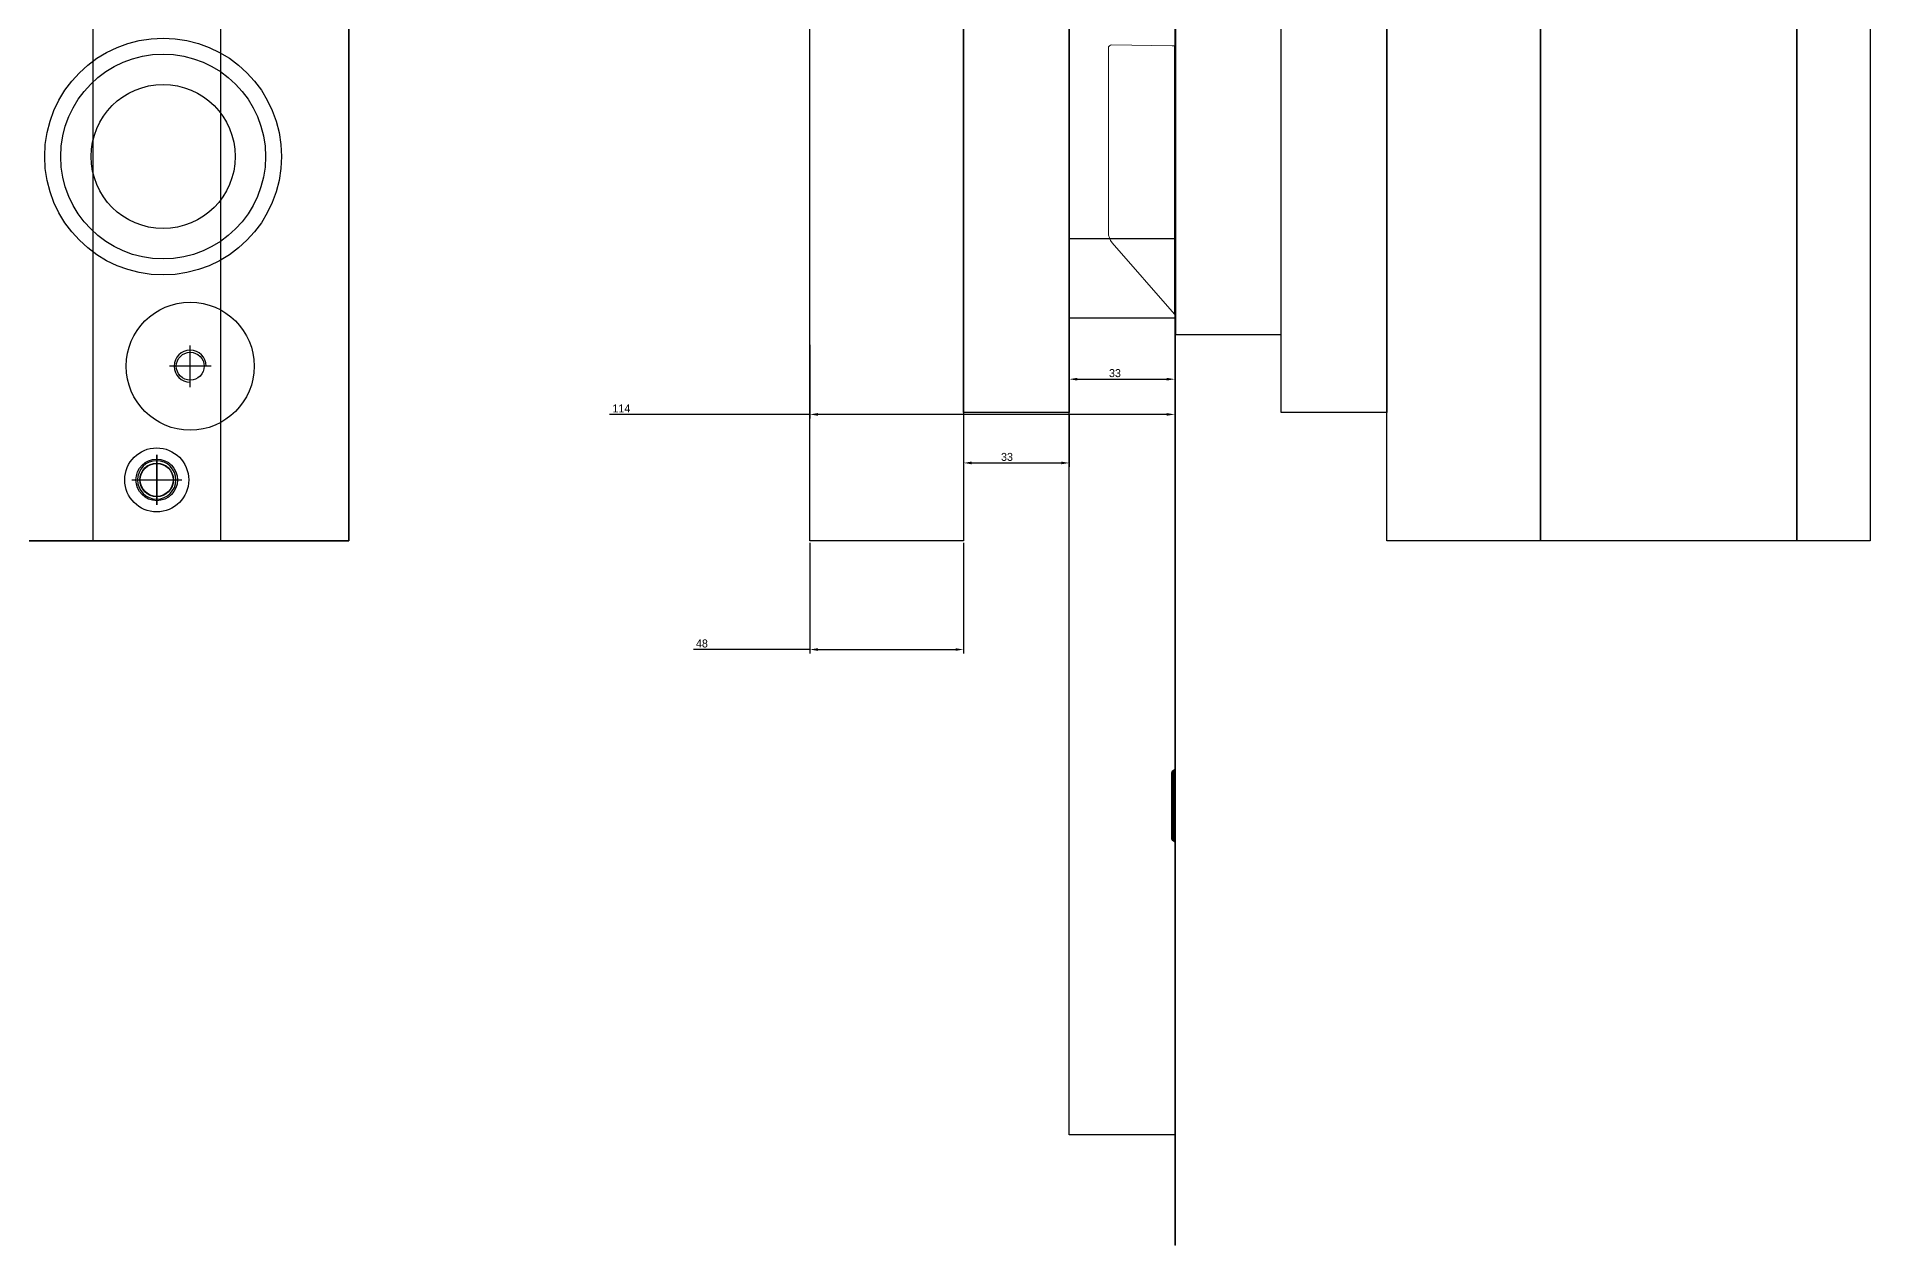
# Model space of a CAD drawing. Header units: millimetres. Extents: x 7017 to 8664, y 4331 to 5546.
# Drawn here: x 8091 to 8664, y 4759 to 5137 of the extents above; entities that cross this region are included whole.
import ezdxf

# ---------------------------------------------------------------- set-up
doc = ezdxf.new("R2010")
doc.units = ezdxf.units.MM
doc.linetypes.add('CENTER', pattern=[0])
doc.linetypes.add('DASHED', pattern=[0])
doc.layers.add('01', color=7, linetype='Continuous', lineweight=25)
for name, color, linetype in [('B1', 8, 'Continuous'), ('B1_O', 8, 'Continuous'), ('B2', 8, 'Continuous'), ('B2_O', 8, 'Continuous'), ('DIE_P', 2, 'Continuous'), ('LB', 9, 'Continuous'), ('LP', 8, 'Continuous'), ('LP_O', 3, 'Continuous'), ('MATER', 5, 'Continuous'), ('PH', 71, 'Continuous'), ('PS', 13, 'Continuous'), ('PS2', 7, 'Continuous'), ('PS2_P', 2, 'Continuous'), ('UP', 12, 'Continuous'), ('UP_O', 5, 'Continuous')]:
    doc.layers.add(name, color=color, linetype=linetype)
doc.styles.get("Standard").update_dxf_attribs({"font": 'c2.shx', "bigfont": 'ctxt.shx'})
doc.dimstyles.new('Annotative', dxfattribs={"dimscale": 0, "dimtxt": 2.5, "dimasz": 2.5, "dimexe": 1.25, "dimexo": 0.625, "dimtad": 1, "dimtxsty": 'Standard', "dimcen": 2.5, "dimazin": 3, "dimtfac": 1, "dimtmove": 0, "dimatfit": 3})

# ---------------------------------------------------------------- blocks, each defined once
blk = doc.blocks.new('*D347')
at = {"layer": 'Defpoints', "color": 0}
for p in [(8332.78, 4979.19), (8380.78, 4979.19), (8380.78, 4945.2)]:
    blk.add_point(p, dxfattribs=at)
at = {"layer": 'MATER', "color": 0, "linetype": 'Continuous', "lineweight": -2}
for p, q in [((8332.78, 4978.56), (8332.78, 4943.95)), ((8380.78, 4978.56), (8380.78, 4943.95)), ((8332.78, 4945.2), (8296.41, 4945.2)), ((8335.28, 4945.2), (8378.28, 4945.2))]:
    blk.add_line(p, q, dxfattribs=at)
at = {"layer": 'MATER', "color": 0}
for points in [[(8335.28, 4945.62), (8335.28, 4944.78), (8332.78, 4945.2)], [(8378.28, 4944.78), (8378.28, 4945.62), (8380.78, 4945.2)]]:
    blk.add_solid(points, dxfattribs=at)
at = {"layer": 'MATER', "color": 0, "insert": (8299.06, 4947.07), "char_height": 2.5, "attachment_point": 5}
blk.add_mtext('48', dxfattribs=at)
blk = doc.blocks.new('*D348')
at = {"layer": 'Defpoints', "color": 0}
for p in [(8380.78, 5019.19), (8413.78, 5019.19), (8413.78, 5003.48)]:
    blk.add_point(p, dxfattribs=at)
at = {"layer": 'MATER', "color": 0, "linetype": 'Continuous', "lineweight": -2}
for p, q in [((8380.78, 5018.56), (8380.78, 5002.23)), ((8413.78, 5018.56), (8413.78, 5002.23)), ((8383.28, 5003.48), (8411.28, 5003.48))]:
    blk.add_line(p, q, dxfattribs=at)
at = {"layer": 'MATER', "color": 0}
for points in [[(8383.28, 5003.9), (8383.28, 5003.06), (8380.78, 5003.48)], [(8411.28, 5003.06), (8411.28, 5003.9), (8413.78, 5003.48)]]:
    blk.add_solid(points, dxfattribs=at)
at = {"layer": 'MATER', "color": 0, "insert": (8394.35, 5005.35), "char_height": 2.5, "attachment_point": 5}
blk.add_mtext('33', dxfattribs=at)
blk = doc.blocks.new('*D349')
at = {"layer": 'Defpoints', "color": 0}
for p in [(8413.78, 5048.74), (8446.78, 5048.74), (8446.78, 5029.64)]:
    blk.add_point(p, dxfattribs=at)
at = {"layer": 'MATER', "color": 0, "linetype": 'Continuous', "lineweight": -2}
for p, q in [((8413.78, 5048.11), (8413.78, 5028.39)), ((8446.78, 5048.11), (8446.78, 5028.39)), ((8416.28, 5029.64), (8444.28, 5029.64))]:
    blk.add_line(p, q, dxfattribs=at)
at = {"layer": 'MATER', "color": 0}
for points in [[(8416.28, 5030.06), (8416.28, 5029.23), (8413.78, 5029.64)], [(8444.28, 5029.23), (8444.28, 5030.06), (8446.78, 5029.64)]]:
    blk.add_solid(points, dxfattribs=at)
at = {"layer": 'MATER', "color": 0, "insert": (8428.08, 5031.52), "char_height": 2.5, "attachment_point": 5}
blk.add_mtext('33', dxfattribs=at)
blk = doc.blocks.new('*D350')
at = {"layer": 'Defpoints', "color": 0}
for p in [(8332.78, 5040.96), (8446.78, 5040.96), (8332.78, 5018.63)]:
    blk.add_point(p, dxfattribs=at)
at = {"layer": 'PS', "color": 0, "linetype": 'CENTER', "lineweight": -2}
for p, q in [((8332.78, 5040.33), (8332.78, 5017.38)), ((8446.78, 5040.33), (8446.78, 5017.38)), ((8332.78, 5018.63), (8270.18, 5018.63)), ((8444.28, 5018.63), (8335.28, 5018.63))]:
    blk.add_line(p, q, dxfattribs=at)
at = {"layer": 'PS', "color": 0}
for points in [[(8335.28, 5019.05), (8335.28, 5018.22), (8332.78, 5018.63)], [(8444.28, 5018.22), (8444.28, 5019.05), (8446.78, 5018.63)]]:
    blk.add_solid(points, dxfattribs=at)
at = {"layer": 'PS', "color": 0, "insert": (8273.9, 5020.51), "char_height": 2.5, "attachment_point": 5}
blk.add_mtext('114', dxfattribs=at)

msp = doc.modelspace()

# ---------------------------------------------------------------- linework, layer by layer
at = {"layer": '01'}
msp.add_lwpolyline([(7138.76, 5539.188), (8188.76, 5539.188), (8188.76, 4979.188), (7138.76, 4979.188)], close=True, dxfattribs=at)
at = {"layer": 'B1'}
for points in [[(7138.76, 5539.188), (7138.76, 4979.188), (8188.76, 4979.188), (8188.76, 5539.188)], [(8641.028, 5539.188), (8664.028, 5539.188), (8664.028, 4979.188), (8641.028, 4979.188)]]:
    msp.add_lwpolyline(points, close=True, dxfattribs=at)
at = {"layer": 'B1_O', "color": 40, "linetype": 'DASHED', "ltscale": 3}
msp.add_circle((8128.76, 4998.188), 10, dxfattribs=at)
at = {"layer": 'B1_O', "color": 40}
msp.add_circle((8128.76, 4998.188), 6.5, dxfattribs=at)
at = {"layer": 'B2', "color": 4, "linetype": 'CENTER'}
for p, q in [((8128.76, 4990.388), (8128.76, 5005.988)), ((8120.96, 4998.188), (8136.56, 4998.188))]:
    msp.add_line(p, q, dxfattribs=at)
at = {"layer": 'B2', "ltscale": 10}
msp.add_lwpolyline([(8148.76, 5539.188), (8108.76, 5539.188), (8108.76, 4979.188), (8148.76, 4979.188)], close=True, dxfattribs=at)
at = {"layer": 'B2'}
msp.add_lwpolyline([(8561.028, 5539.188), (8641.028, 5539.188), (8641.028, 4979.188), (8561.028, 4979.188)], close=True, dxfattribs=at)
at = {"layer": 'B2', "color": 4}
msp.add_circle((8128.76, 4998.188), 5.25, dxfattribs=at)
msp.add_arc((8128.76, 4998.188), 6, 270, 180, dxfattribs=at)
at = {"layer": 'B2_O', "color": 4, "linetype": 'CENTER'}
for p, q in [((8128.76, 5005.988), (8128.76, 4990.388)), ((8120.96, 4998.188), (8136.56, 4998.188))]:
    msp.add_line(p, q, dxfattribs=at)
at = {"layer": 'B2_O', "color": 3, "linetype": 'Continuous'}
msp.add_circle((8130.76, 5099.188), 32, dxfattribs=at)
at = {"layer": 'B2_O', "color": 40, "linetype": 'DASHED', "ltscale": 1.5}
msp.add_circle((8128.76, 4998.188), 5.15, dxfattribs=at)
msp.add_arc((8128.76, 4998.188), 6, 180, 90, dxfattribs=at)
at = {"layer": 'DIE_P'}
msp.add_circle((8139.215, 5033.7), 20, dxfattribs=at)
at = {"layer": 'LB'}
msp.add_lwpolyline([(8480.028, 5499.188), (8513.028, 5499.188), (8513.028, 5019.188), (8480.028, 5019.188)], close=True, dxfattribs=at)
at = {"layer": 'LP', "color": 4, "linetype": 'CENTER'}
for p, q in [((8139.215, 5027.2), (8139.215, 5040.2)), ((8145.715, 5033.7), (8132.715, 5033.7))]:
    msp.add_line(p, q, dxfattribs=at)
at = {"layer": 'LP'}
for points in [[(7138.76, 5539.188), (7138.76, 4979.188), (8188.76, 4979.188), (8188.76, 5539.188)], [(8513.028, 5539.188), (8561.028, 5539.188), (8561.028, 4979.188), (8513.028, 4979.188)]]:
    msp.add_lwpolyline(points, close=True, dxfattribs=at)
msp.add_circle((8139.215, 5033.7), 4.35, dxfattribs=at)
msp.add_arc((8139.215, 5033.7), 5, 0, 270, dxfattribs=at)
at = {"layer": 'LP_O', "linetype": 'Continuous'}
msp.add_circle((8130.76, 5099.188), 37, dxfattribs=at)
at = {"layer": 'LP_O', "color": 40, "ltscale": 3}
msp.add_circle((8128.76, 4998.188), 10, dxfattribs=at)
at = {"layer": 'LP_O', "color": 40}
msp.add_circle((8128.76, 4998.188), 6.5, dxfattribs=at)
at = {"layer": 'MATER', "color": 92, "linetype": 'Continuous', "lineweight": 13}
for p, q in [((8426.028, 5133.061), (8426.028, 5075.56)), ((8445.9, 5133.731), (8427.045, 5134.06)), ((8445.9, 5133.723), (8445.9, 5133.731)), ((8446.678, 5133.723), (8445.9, 5133.723)), ((8446.678, 5133.723), (8447.028, 5133.723)), ((8447.028, 5133.723), (8447.028, 5049.533)), ((8446.678, 5049.936), (8427.254, 5072.28)), ((8447.028, 5049.533), (8446.678, 5049.936))]:
    msp.add_line(p, q, dxfattribs=at)
at = {"layer": 'MATER', "color": 155, "linetype": 'DASHED', "lineweight": 13}
for p, q in [((8446.678, 5049.936), (8446.678, 5133.723)), ((8446.678, 5133.723), (8446.678, 5049.936)), ((8446.678, 5133.723), (8446.678, 5049.936)), ((8446.778, 5133.723), (8446.778, 5049.82)), ((8447.028, 5133.723), (8447.028, 5049.533)), ((8447.028, 5047.82), (8446.778, 5047.82)), ((8446.778, 5045.82), (8447.028, 5045.82)), ((8445.778, 4905.422), (8446.378, 4905.422)), ((8446.028, 4905.422), (8446.428, 4905.422)), ((8446.028, 4905.422), (8446.428, 4905.422)), ((8446.378, 4905.422), (8446.378, 4907.528)), ((8446.378, 4887.422), (8446.378, 4905.422)), ((8446.778, 4905.422), (8446.378, 4905.422)), ((8446.428, 4907.282), (8446.428, 4905.422)), ((8446.428, 4905.422), (8446.428, 4907.282)), ((8447.028, 4905.422), (8446.428, 4905.422)), ((8446.428, 4905.422), (8446.428, 4887.422)), ((8446.428, 4887.422), (8446.428, 4905.422)), ((8447.028, 4905.422), (8446.428, 4905.422)), ((8445.778, 4887.422), (8446.378, 4887.422)), ((8446.428, 4887.422), (8446.028, 4887.422)), ((8446.028, 4887.422), (8446.428, 4887.422)), ((8446.378, 4885.316), (8446.378, 4887.422)), ((8446.778, 4887.422), (8446.378, 4887.422)), ((8446.428, 4887.422), (8446.428, 4885.561)), ((8446.428, 4887.422), (8447.028, 4887.422)), ((8447.028, 4887.422), (8446.428, 4887.422)), ((8446.428, 4885.561), (8446.428, 4887.422)), ((8447.028, 4772.1), (8446.778, 4772.1)), ((8446.778, 4771.1), (8447.028, 4771.1)), ((8447.028, 4762.1), (8446.778, 4762.1)), ((8447.028, 4760.1), (8446.778, 4760.1)), ((8446.778, 4759.1), (8447.028, 4759.1))]:
    msp.add_line(p, q, dxfattribs=at)
at = {"layer": 'MATER', "color": 155, "linetype": 'Continuous', "lineweight": 13}
for p, q in [((8446.678, 5049.936), (8446.678, 5133.723)), ((8446.778, 5049.82), (8446.778, 5133.723)), ((8447.028, 5049.533), (8447.028, 5133.723)), ((8446.778, 5045.82), (8447.028, 5045.82)), ((8445.778, 4905.422), (8446.378, 4905.422)), ((8446.378, 4907.528), (8446.378, 4905.422)), ((8446.378, 4905.422), (8446.378, 4887.422)), ((8446.778, 4905.422), (8446.378, 4905.422)), ((8445.778, 4887.422), (8446.378, 4887.422)), ((8446.378, 4887.422), (8446.378, 4885.316)), ((8446.378, 4887.422), (8446.778, 4887.422)), ((8447.028, 4771.1), (8446.778, 4771.1)), ((8446.778, 4760.1), (8447.028, 4760.1))]:
    msp.add_line(p, q, dxfattribs=at)
at = {"layer": 'MATER', "color": 30, "linetype": 'Continuous', "lineweight": 13}
for p, q in [((8446.778, 5133.723), (8446.778, 5137.064)), ((8447.028, 5133.723), (8447.028, 5137.064)), ((8446.778, 5049.82), (8446.778, 5047.82)), ((8447.028, 5047.82), (8446.778, 5047.82)), ((8446.778, 5047.82), (8446.778, 5045.82)), ((8447.028, 5047.82), (8447.028, 5049.533)), ((8447.028, 5045.82), (8447.028, 5047.82)), ((8446.778, 5045.82), (8446.778, 4772.457)), ((8447.028, 4772.457), (8447.028, 5045.82)), ((8445.778, 4905.422), (8445.778, 4906.793)), ((8445.778, 4887.422), (8445.778, 4905.422)), ((8445.778, 4886.051), (8445.778, 4887.422)), ((8446.778, 4772.457), (8447.028, 4772.457))]:
    msp.add_line(p, q, dxfattribs=at)
at = {"layer": 'MATER', "color": 92, "linetype": 'DASHED', "lineweight": 13}
msp.add_line((8446.778, 5049.82), (8446.778, 5133.723), dxfattribs=at)
at = {"layer": 'MATER', "color": 30, "linetype": 'DASHED', "lineweight": 13}
for p, q in [((8446.028, 4906.793), (8446.028, 4905.422)), ((8446.028, 4905.422), (8446.028, 4887.422)), ((8446.028, 4887.422), (8446.028, 4886.051))]:
    msp.add_line(p, q, dxfattribs=at)
at = {"layer": 'MATER', "color": 1, "linetype": 'DASHED', "lineweight": 13}
for p, q in [((8447.028, 4772.6), (8446.778, 4772.6)), ((8446.778, 4761.748), (8447.028, 4761.748))]:
    msp.add_line(p, q, dxfattribs=at)
at = {"layer": 'MATER', "color": 1, "linetype": 'Continuous', "lineweight": 13}
for p, q in [((8446.778, 4772.1), (8446.778, 4772.457)), ((8446.778, 4771.1), (8446.778, 4772.1)), ((8447.028, 4772.1), (8446.778, 4772.1)), ((8447.028, 4772.1), (8447.028, 4772.457)), ((8447.028, 4772.1), (8447.028, 4771.1)), ((8446.778, 4771.1), (8446.778, 4760.1)), ((8447.028, 4771.1), (8447.028, 4760.1)), ((8446.778, 4759.1), (8446.778, 4760.1)), ((8447.028, 4759.1), (8447.028, 4760.1)), ((8447.028, 4759.1), (8446.778, 4759.1))]:
    msp.add_line(p, q, dxfattribs=at)
at = {"layer": 'MATER', "color": 92, "linetype": 'Continuous', "lineweight": 13}
for centre, radius, start, end in [((8427.028, 5133.061), 1, 89, 180), ((8431.028, 5075.56), 5, 180, 221)]:
    msp.add_arc(centre, radius, start, end, dxfattribs=at)
at = {"layer": 'MATER', "color": 30, "linetype": 'Continuous', "lineweight": 13}
for centre, radius, start, end in [((8446.528, 4906.793), 0.75, 101.53696, 180), ((8446.278, 4908.018), 0.5, 281.53696, 0), ((8446.528, 4886.051), 0.75, 180, 258.46304), ((8446.278, 4884.826), 0.5, 0, 78.46304)]:
    msp.add_arc(centre, radius, start, end, dxfattribs=at)
at = {"layer": 'MATER', "color": 30, "linetype": 'DASHED', "lineweight": 13}
for centre, radius, start, end in [((8446.528, 4906.793), 0.5, 101.53696, 180), ((8446.278, 4908.017), 0.75, 281.53696, 0), ((8446.528, 4886.051), 0.5, 180, 258.46304), ((8446.278, 4884.826), 0.75, 0, 78.46304)]:
    msp.add_arc(centre, radius, start, end, dxfattribs=at)
at = {"layer": 'PH'}
msp.add_lwpolyline([(8380.778, 5499.188), (8413.778, 5499.188), (8413.778, 5019.188), (8380.778, 5019.188)], close=True, dxfattribs=at)
at = {"layer": 'PS'}
msp.add_lwpolyline([(8413.778, 5428.738), (8446.778, 5428.738), (8446.778, 5048.739), (8413.778, 5048.739)], close=True, dxfattribs=at)
at = {"layer": 'PS2'}
msp.add_lwpolyline([(8480.028, 5428.588), (8447.028, 5428.588), (8447.028, 5043.639), (8480.028, 5043.639)], close=True, dxfattribs=at)
at = {"layer": 'PS2_P', "linetype": 'Continuous'}
msp.add_lwpolyline([(8413.778, 5073.588), (8446.778, 5073.588), (8446.778, 4793.588), (8413.778, 4793.588)], close=True, dxfattribs=at)
at = {"layer": 'UP', "color": 4, "linetype": 'CENTER'}
for p, q in [((8139.215, 5027.2), (8139.215, 5040.2)), ((8145.715, 5033.7), (8132.715, 5033.7))]:
    msp.add_line(p, q, dxfattribs=at)
at = {"layer": 'UP'}
for points in [[(7138.76, 5539.188), (7138.76, 4979.188), (8188.76, 4979.188), (8188.76, 5539.188)], [(8380.778, 4979.188), (8332.778, 4979.188), (8332.778, 5539.188), (8380.778, 5539.188)]]:
    msp.add_lwpolyline(points, close=True, dxfattribs=at)
at = {"layer": 'UP', "color": 2, "linetype": 'DASHED'}
msp.add_circle((8139.215, 5033.7), 4.35, dxfattribs=at)
msp.add_arc((8139.215, 5033.7), 5, 0, 270, dxfattribs=at)
at = {"layer": 'UP_O', "linetype": 'Continuous', "ltscale": 0.4}
msp.add_circle((8130.76, 5099.188), 22.5, dxfattribs=at)

# ---------------------------------------------------------------- dimensions: what is measured, and where the dimension line sits
at = {"layer": 'MATER', "color": 7, "linetype": 'Continuous'}
for base, p1, p2, picture, middle in [((8446.778, 5029.644), (8413.778, 5048.739), (8446.778, 5048.739), '*D349', (8428.082, 5029.644)), ((8413.778, 5003.48), (8380.778, 5019.188), (8413.778, 5019.188), '*D348', (8394.35, 5003.48)), ((8380.778, 4945.198), (8332.778, 4979.188), (8380.778, 4979.188), '*D347', (8299.057, 4945.198))]:
    dim = msp.add_linear_dim(base=base, p1=p1, p2=p2, dimstyle='Annotative', dxfattribs=at)
    dim.commit()
    dim.dimension.update_dxf_attribs({"geometry": picture, "text_midpoint": middle, "dimtype": 160})
at = {"layer": 'PS', "color": 92, "linetype": 'CENTER'}
dim = msp.add_linear_dim(base=(8332.778, 5018.634), p1=(8446.778, 5040.958), p2=(8332.778, 5040.958), dimstyle='Annotative', dxfattribs=at)
dim.commit()
dim.dimension.update_dxf_attribs({"geometry": '*D350', "text_midpoint": (8273.903, 5018.634), "dimtype": 160})

doc.saveas('drawing.dxf')
